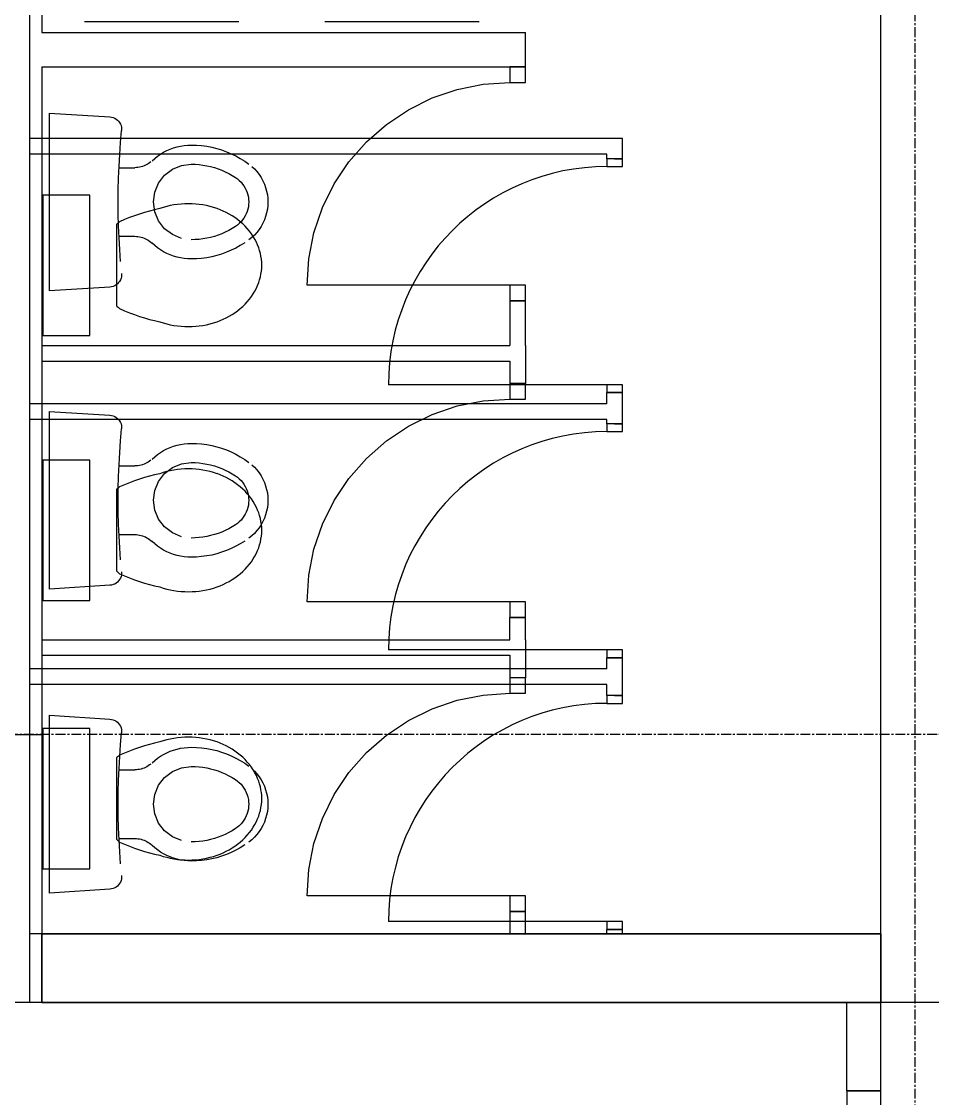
# Model space of a CAD drawing. Header units: millimetres. Extents: x -49883 to 118742, y -18440 to 67826.
# Drawn here: x -11398 to -8478, y -3392 to 61 of the extents above; entities that cross this region are included whole.
import ezdxf

# ---------------------------------------------------------------- set-up
doc = ezdxf.new("R2010")
doc.units = ezdxf.units.MM
doc.linetypes.add('PCENTRE', pattern=[50.8, 31.75, -6.35, 6.35, -6.35])
doc.linetypes.add('PCENTRE2', pattern=[28.575, 19.05, -3.175, 3.175, -3.175])
for name, color, linetype in [('Boundaries_and_building_grids', 140, 'PCENTRE2'), ('Fourth Floor - Doors Windows and Openings', 1, 'Continuous'), ('Fourth Floor - Multi-View Blocks', 7, 'Continuous'), ('Fourth Floor - Structural Members', 5, 'Continuous'), ('Fourth Floor - Walls', 3, 'Continuous'), ('Third Floor - Doors Windows and Openings', 1, 'Continuous'), ('Third Floor - Multi-View Blocks', 7, 'Continuous'), ('Third Floor - Structural Members', 5, 'Continuous'), ('Third Floor - Walls', 3, 'Continuous')]:
    doc.layers.add(name, color=color, linetype=linetype)

# ---------------------------------------------------------------- blocks, each defined once
blk = doc.blocks.new('wc8')
for p, q in [((-185.1, -186.2), (75.4, -186.2)), ((170.2, -272.3), (-279.8, -272.3)), ((-279.8, -272.3), (-279.8, -422.3)), ((170.2, -422.3), (170.2, -272.3)), ((-279.8, -422.3), (170.2, -422.3))]:
    blk.add_line(p, q)
for centre, radius, start, end in [((-54.8, 113.4), 166, 90, 116.3082), ((-54.8, 113.4), 166, 63.6918, 90), ((-38.3, 80), 203.3, 116.3082, 140.0439), ((-71.3, 80), 203.3, 39.9561, 63.6918), ((-12.5, 58.3), 237, 140.0439, 160.8619), ((-97.2, 58.3), 237, 19.1381, 39.9561), ((28.1, 44.2), 279.9, 160.8619, 180), ((-137.7, 44.2), 279.9, 0, 19.1381), ((28.1, 44.2), 279.9, 180, 199.1381), ((-137.7, 44.2), 279.9, 340.8619, 0), ((341.1, 70.8), 589.4, 191.5799, 204.7691), ((-450.7, 70.8), 589.4, 335.2309, 348.4201), ((-38.3, -45.6), 203.3, 219.9561, 223.7742), ((-71.3, -45.6), 203.3, 316.2258, 320.0439)]:
    blk.add_arc(centre, radius, start, end)

msp = doc.modelspace()

# ---------------------------------------------------------------- linework, layer by layer
at = {"layer": 'Boundaries_and_building_grids', "color": 140, "linetype": 'PCENTRE', "lineweight": -3}
for p, q in [((-8532.8, -11774.3), (-8532.8, 60107)), ((25217.2, -2224.3), (-27282.8, -2224.3))]:
    msp.add_line(p, q, dxfattribs=at)
at = {"layer": 'Fourth Floor - Doors Windows and Openings', "color": 1, "linetype": 'Continuous'}
for p, q in [((-9521.8, -1103.7, 13800), (-10221.8, -1103.7, 13800)), ((-9521.8, -1953.7, 13800), (-10221.8, -1953.7, 13800)), ((-9521.7, -2824.9, 13800), (-10221.7, -2824.9, 13800))]:
    msp.add_line(p, q, dxfattribs=at)
at = {"layer": 'Fourth Floor - Doors Windows and Openings', "color": 1, "linetype": 'Continuous', "elevation": 13800}
for points in [[(-9521.8, -378.7), (-9521.8, -403.7), (-9471.8, -403.7), (-9471.8, -378.7), (-9521.8, -378.7)], [(-9521.8, -378.7), (-9521.8, -403.7), (-9471.8, -403.7), (-9471.8, -378.7), (-9521.8, -378.7)], [(-9521.8, -1103.7), (-9521.8, -1128.7), (-9471.8, -1128.7), (-9471.8, -1103.7), (-9521.8, -1103.7)], [(-9521.8, -1228.7), (-9521.8, -1253.7), (-9471.8, -1253.7), (-9471.8, -1228.7), (-9521.8, -1228.7)], [(-9521.8, -1228.7), (-9521.8, -1253.7), (-9471.8, -1253.7), (-9471.8, -1228.7), (-9521.8, -1228.7)], [(-9521.8, -1953.7), (-9521.8, -1978.7), (-9471.8, -1978.7), (-9471.8, -1953.7), (-9521.8, -1953.7)], [(-9521.7, -2099.9), (-9521.7, -2124.9), (-9471.7, -2124.9), (-9471.7, -2099.9), (-9521.7, -2099.9)], [(-9521.7, -2099.9), (-9521.7, -2124.9), (-9471.7, -2124.9), (-9471.7, -2099.9), (-9521.7, -2099.9)], [(-9521.7, -2824.9), (-9521.7, -2849.9), (-9471.7, -2849.9), (-9471.7, -2824.9), (-9521.7, -2824.9)], [(-8642.8, -3416.8), (-8642.8, -3366.8), (-8752.8, -3366.8), (-8752.8, -3416.8), (-8642.8, -3416.8)]]:
    msp.add_lwpolyline(points, dxfattribs=at)
at = {"layer": 'Fourth Floor - Doors Windows and Openings', "color": 1, "linetype": 'Continuous'}
for centre in [(-9521.8, -1103.7, 13800), (-9521.8, -1953.7, 13800), (-9521.7, -2824.9, 13800)]:
    msp.add_arc(centre, 700, 90, 180, dxfattribs=at)
at = {"layer": 'Fourth Floor - Structural Members', "color": 5, "linetype": 'Continuous', "lineweight": -3, "elevation": 13800}
for points in [[(-8422.8, 1475.7), (-8422.8, -3084.3), (-8642.8, -3084.3), (-8642.8, 1475.7)], [(-11372.8, -2224.3), (-11372.8, -3084.3), (-11642.8, -3084.3), (-11642.8, -2224.3)]]:
    msp.add_lwpolyline(points, close=True, dxfattribs=at)
at = {"layer": 'Fourth Floor - Walls', "color": 3, "linetype": 'Continuous'}
for p, q in [((-11373.2, 2275.7, 13800), (-11372.8, -2224.3, 13800)), ((-11642.8, -2224.3, 13800), (-11372.8, -2224.3, 13800)), ((-11372.8, -2864.3, 13800), (-11372.8, -3084.3, 13800)), ((-8642.8, -2864.3, 13800), (-11372.8, -2864.3, 13800)), ((-8642.8, -2864.3, 13800), (-8642.8, -3084.3, 13800)), ((-8642.8, -3084.3, 13800), (-11372.8, -3084.3, 13800)), ((-8642.8, -3084.3, 13800), (-8752.8, -3084.3, 13800))]:
    msp.add_line(p, q, dxfattribs=at)
at = {"layer": 'Fourth Floor - Walls', "color": 2, "linetype": 'Continuous'}
for p, q in [((-9471.8, -314.3, 13800), (-11372.8, -314.3, 13800)), ((-9471.8, -378.7, 13800), (-9471.8, -314.3, 13800)), ((-9521.8, -364.3, 13800), (-11372.8, -364.3, 13800)), ((-9521.8, -378.7, 13800), (-9521.8, -364.3, 13800)), ((-9471.8, -378.7, 13800), (-9521.8, -378.7, 13800)), ((-9496.7, -378.7, 13800), (-9471.8, -378.7, 13800)), ((-9521.7, -1164.3, 13800), (-9521.7, -1128.7, 13800)), ((-9471.7, -1128.7, 13800), (-9521.7, -1128.7, 13800)), ((-9496.6, -1128.7, 13800), (-9471.7, -1128.7, 13800)), ((-9471.7, -1249.9, 13800), (-9471.7, -1128.7, 13800)), ((-9521.7, -1164.3, 13800), (-11372.8, -1164.3, 13800)), ((-9471.8, -1228.7, 13800), (-9471.8, -1156.6, 13800)), ((-9521.8, -1214.3, 13800), (-11372.8, -1214.3, 13800)), ((-9521.8, -1228.7, 13800), (-9521.8, -1214.3, 13800)), ((-9471.8, -1228.7, 13800), (-9521.8, -1228.7, 13800)), ((-9496.7, -1228.7, 13800), (-9471.8, -1228.7, 13800)), ((-9471.7, -1978.7, 13800), (-9521.7, -1978.7, 13800)), ((-9521.7, -2014.3, 13800), (-9521.7, -1978.7, 13800)), ((-9496.6, -1978.7, 13800), (-9471.7, -1978.7, 13800)), ((-9471.7, -2099.9, 13800), (-9471.7, -1978.7, 13800)), ((-9521.7, -2014.3, 13800), (-11372.8, -2014.3, 13800)), ((-9471.7, -2099.9, 13800), (-9471.7, -2028.7, 13800)), ((-9521.7, -2064.3, 13800), (-11372.8, -2064.3, 13800)), ((-9521.7, -2099.9, 13800), (-9521.7, -2064.3, 13800)), ((-9471.7, -2099.9, 13800), (-9521.7, -2099.9, 13800)), ((-9496.6, -2099.9, 13800), (-9471.7, -2099.9, 13800)), ((-9471.7, -2849.9, 13800), (-9521.7, -2849.9, 13800)), ((-9521.7, -2864.3, 13800), (-9521.7, -2849.9, 13800)), ((-9496.6, -2849.9, 13800), (-9471.7, -2849.9, 13800)), ((-9471.7, -2864.3, 13800), (-9471.7, -2849.9, 13800)), ((-8752.8, -3366.8, 13800), (-8752.8, -3084.3, 13800)), ((-8642.8, -3366.8, 13800), (-8642.8, -3084.3, 13800)), ((-8752.8, -3366.8, 13800), (-8642.8, -3366.8, 13800))]:
    msp.add_line(p, q, dxfattribs=at)
at = {"layer": 'Third Floor - Doors Windows and Openings'}
for p, q in [((-9917.6, -139.8, 10350), (-9832.8, -134.3, 10350)), ((-10081.5, -183.8, 10350), (-10001, -156.4, 10350)), ((-10001, -156.4, 10350), (-9917.6, -139.8, 10350)), ((-10157.8, -221.4, 10350), (-10081.5, -183.8, 10350)), ((-10228.5, -268.6, 10350), (-10157.8, -221.4, 10350)), ((-10292.4, -324.7, 10350), (-10228.5, -268.6, 10350)), ((-10348.5, -388.6, 10350), (-10292.4, -324.7, 10350)), ((-10395.7, -459.3, 10350), (-10348.5, -388.6, 10350)), ((-10433.3, -535.5, 10350), (-10395.7, -459.3, 10350)), ((-10460.7, -616, 10350), (-10433.3, -535.5, 10350)), ((-10477.2, -699.4, 10350), (-10460.7, -616, 10350)), ((-10482.8, -784.3, 10350), (-10477.2, -699.4, 10350)), ((-10081.5, -1198.8, 10350), (-10001, -1171.4, 10350)), ((-10001, -1171.4, 10350), (-9917.6, -1154.8, 10350)), ((-9917.6, -1154.8, 10350), (-9832.8, -1149.3, 10350)), ((-10157.8, -1236.4, 10350), (-10081.5, -1198.8, 10350)), ((-10228.5, -1283.6, 10350), (-10157.8, -1236.4, 10350)), ((-10292.4, -1339.7, 10350), (-10228.5, -1283.6, 10350)), ((-10348.5, -1403.6, 10350), (-10292.4, -1339.7, 10350)), ((-10395.7, -1474.3, 10350), (-10348.5, -1403.6, 10350)), ((-10433.3, -1550.5, 10350), (-10395.7, -1474.3, 10350)), ((-10460.7, -1631, 10350), (-10433.3, -1550.5, 10350)), ((-10477.2, -1714.4, 10350), (-10460.7, -1631, 10350)), ((-10482.8, -1799.3, 10350), (-10477.2, -1714.4, 10350)), ((-10001, -2114.8, 10350), (-9917.6, -2098.2, 10350)), ((-9917.6, -2098.2, 10350), (-9832.8, -2092.6, 10350)), ((-10081.5, -2142.1, 10350), (-10001, -2114.8, 10350)), ((-10157.8, -2179.7, 10350), (-10081.5, -2142.1, 10350)), ((-10228.5, -2226.9, 10350), (-10157.8, -2179.7, 10350)), ((-10292.4, -2283, 10350), (-10228.5, -2226.9, 10350)), ((-10348.5, -2346.9, 10350), (-10292.4, -2283, 10350)), ((-10395.7, -2417.6, 10350), (-10348.5, -2346.9, 10350)), ((-10433.3, -2493.9, 10350), (-10395.7, -2417.6, 10350)), ((-10460.7, -2574.4, 10350), (-10433.3, -2493.9, 10350)), ((-10477.2, -2657.8, 10350), (-10460.7, -2574.4, 10350)), ((-10482.8, -2742.6, 10350), (-10477.2, -2657.8, 10350))]:
    msp.add_line(p, q, dxfattribs=at)
at = {"layer": 'Third Floor - Doors Windows and Openings', "linetype": 'Continuous'}
for p, q in [((-9832.8, -784.3, 10350), (-10482.8, -784.3, 10350)), ((-9832.8, -1799.3, 10350), (-10482.8, -1799.3, 10350)), ((-9832.8, -2742.6, 10350), (-10482.8, -2742.6, 10350))]:
    msp.add_line(p, q, dxfattribs=at)
at = {"layer": 'Third Floor - Doors Windows and Openings', "linetype": 'Continuous', "elevation": 10350}
for points in [[(-9782.8, -134.3), (-9782.8, -84.3), (-9832.8, -84.3), (-9832.8, -134.3), (-9782.8, -134.3)], [(-9782.8, -834.3), (-9782.8, -784.3), (-9832.8, -784.3), (-9832.8, -834.3), (-9782.8, -834.3)], [(-9782.8, -1149.3), (-9782.8, -1099.3), (-9832.8, -1099.3), (-9832.8, -1149.3), (-9782.8, -1149.3)], [(-9782.8, -1849.3), (-9782.8, -1799.3), (-9832.8, -1799.3), (-9832.8, -1849.3), (-9782.8, -1849.3)], [(-9782.8, -2092.6), (-9782.8, -2042.6), (-9832.8, -2042.6), (-9832.8, -2092.6), (-9782.8, -2092.6)], [(-9782.8, -2792.6), (-9782.8, -2742.6), (-9832.8, -2742.6), (-9832.8, -2792.6), (-9782.8, -2792.6)]]:
    msp.add_lwpolyline(points, dxfattribs=at)
at = {"layer": 'Third Floor - Multi-View Blocks', "linetype": 'Continuous'}
for p, q in [((-11195.9, 61.2, 10350), (-10701.8, 61.2, 10350)), ((-10425.5, 61.2, 10350), (-9931.4, 61.2, 10350)), ((-11308.2, -232.3, 10350), (-11114.7, -244.7, 10350)), ((-11085.7, -407.3, 10350), (-11034.8, -407.3, 10350)), ((-11085.7, -627.3, 10350), (-11034.8, -627.3, 10350)), ((-11308.2, -1188.8, 10350), (-11114.7, -1201.1, 10350)), ((-11085.7, -1363.8, 10350), (-11034.8, -1363.8, 10350)), ((-11085.7, -1583.8, 10350), (-11034.8, -1583.8, 10350)), ((-11308.2, -2163.1, 10350), (-11114.7, -2175.5, 10350)), ((-11085.7, -2338.1, 10350), (-11034.8, -2338.1, 10350)), ((-11085.7, -2558.1, 10350), (-11034.8, -2558.1, 10350))]:
    msp.add_line(p, q, dxfattribs=at)
at = {"layer": 'Third Floor - Multi-View Blocks'}
for p, q in [((-11114.7, -244.7, 10350), (-11109.4, -245.4, 10350)), ((-11109.4, -245.4, 10350), (-11104.2, -246.8, 10350)), ((-11104.2, -246.8, 10350), (-11099.3, -248.8, 10350)), ((-11099.3, -248.8, 10350), (-11094.7, -251.5, 10350)), ((-11094.7, -251.5, 10350), (-11090.5, -254.8, 10350)), ((-11090.5, -254.8, 10350), (-11086.8, -258.6, 10350)), ((-11086.8, -258.6, 10350), (-11083.6, -262.9, 10350)), ((-11083.6, -262.9, 10350), (-11081, -267.6, 10350)), ((-11081, -267.6, 10350), (-11079.1, -272.6, 10350)), ((-11079.1, -272.6, 10350), (-11077.8, -277.7, 10350)), ((-11080.7, -326.4, 10350), (-11077.4, -288.4, 10350)), ((-11077.8, -277.7, 10350), (-11077.2, -283, 10350)), ((-11077.2, -283, 10350), (-11077.4, -288.4, 10350)), ((-11083.4, -364.6, 10350), (-11080.7, -326.4, 10350)), ((-10921.5, -347.9, 10350), (-10910.6, -343.9, 10350)), ((-10910.6, -343.9, 10350), (-10899.5, -340.7, 10350)), ((-10899.5, -340.7, 10350), (-10888.2, -338.1, 10350)), ((-10888.2, -338.1, 10350), (-10876.8, -336.3, 10350)), ((-10876.8, -336.3, 10350), (-10865.2, -335.2, 10350)), ((-10865.2, -335.2, 10350), (-10853.7, -334.8, 10350)), ((-10853.7, -334.8, 10350), (-10837.2, -335.3, 10350)), ((-10837.2, -335.3, 10350), (-10820.8, -336.6, 10350)), ((-10820.8, -336.6, 10350), (-10804.5, -338.8, 10350)), ((-10804.5, -338.8, 10350), (-10788.3, -341.8, 10350)), ((-10788.3, -341.8, 10350), (-10772.3, -345.7, 10350)), ((-11085.5, -402.7, 10350), (-11083.4, -364.6, 10350)), ((-10979.6, -385.2, 10350), (-10971, -377.5, 10350)), ((-10971, -377.5, 10350), (-10961.9, -370.4, 10350)), ((-10961.9, -370.4, 10350), (-10952.3, -363.8, 10350)), ((-10952.3, -363.8, 10350), (-10942.4, -357.9, 10350)), ((-10942.4, -357.9, 10350), (-10932.1, -352.5, 10350)), ((-10932.1, -352.5, 10350), (-10921.5, -347.9, 10350)), ((-10772.3, -345.7, 10350), (-10756.5, -350.5, 10350)), ((-10756.5, -350.5, 10350), (-10741, -356.1, 10350)), ((-10741, -356.1, 10350), (-10725.9, -362.5, 10350)), ((-10725.9, -362.5, 10350), (-10711.1, -369.7, 10350)), ((-10711.1, -369.7, 10350), (-10696.7, -377.7, 10350)), ((-10696.7, -377.7, 10350), (-10682.7, -386.4, 10350)), ((-11087, -440.9, 10350), (-11085.5, -402.7, 10350)), ((-11029.7, -407.2, 10350), (-11034.8, -407.3, 10350)), ((-11024.7, -406.7, 10350), (-11029.7, -407.2, 10350)), ((-11019.7, -405.9, 10350), (-11024.7, -406.7, 10350)), ((-11014.7, -404.8, 10350), (-11019.7, -405.9, 10350)), ((-11009.8, -403.3, 10350), (-11014.7, -404.8, 10350)), ((-11005.1, -401.6, 10350), (-11009.8, -403.3, 10350)), ((-11000.4, -399.6, 10350), (-11005.1, -401.6, 10350)), ((-10995.9, -397.2, 10350), (-11000.4, -399.6, 10350)), ((-10991.6, -394.6, 10350), (-10995.9, -397.2, 10350)), ((-10987.4, -391.8, 10350), (-10991.6, -394.6, 10350)), ((-10983.4, -388.6, 10350), (-10987.4, -391.8, 10350)), ((-10939.2, -431.8, 10350), (-10914.2, -412.5, 10350)), ((-10914.2, -412.5, 10350), (-10885, -400.5, 10350)), ((-10885, -400.5, 10350), (-10853.7, -396.3, 10350)), ((-10853.7, -396.3, 10350), (-10841.2, -396.6, 10350)), ((-10841.2, -396.6, 10350), (-10828.7, -397.5, 10350)), ((-10828.7, -397.5, 10350), (-10816.3, -399.1, 10350)), ((-10816.3, -399.1, 10350), (-10804, -401.2, 10350)), ((-10804, -401.2, 10350), (-10791.8, -403.9, 10350)), ((-10791.8, -403.9, 10350), (-10779.8, -407.2, 10350)), ((-10779.8, -407.2, 10350), (-10767.9, -411, 10350)), ((-10767.9, -411, 10350), (-10756.2, -415.5, 10350)), ((-10682.7, -386.4, 10350), (-10669.2, -395.9, 10350)), ((-10660.1, -403.3, 10350), (-10651.5, -411.3, 10350)), ((-10651.5, -411.3, 10350), (-10643.6, -420, 10350)), ((-11087.9, -479.1, 10350), (-11087, -440.9, 10350)), ((-10958.5, -456.8, 10350), (-10939.2, -431.8, 10350)), ((-10756.2, -415.5, 10350), (-10744.8, -420.5, 10350)), ((-10744.8, -420.5, 10350), (-10733.6, -426, 10350)), ((-10733.6, -426, 10350), (-10722.7, -432.1, 10350)), ((-10722.7, -432.1, 10350), (-10712.1, -438.7, 10350)), ((-10712.1, -438.7, 10350), (-10705.8, -443.3, 10350)), ((-10705.8, -443.3, 10350), (-10699.9, -448.3, 10350)), ((-10699.9, -448.3, 10350), (-10694.4, -453.8, 10350)), ((-10643.6, -420, 10350), (-10636.4, -429.3, 10350)), ((-10636.4, -429.3, 10350), (-10630, -439.1, 10350)), ((-10630, -439.1, 10350), (-10624.3, -449.4, 10350)), ((-11088.2, -517.3, 10350), (-11087.9, -479.1, 10350)), ((-10970.6, -486, 10350), (-10958.5, -456.8, 10350)), ((-10694.4, -453.8, 10350), (-10689.4, -459.7, 10350)), ((-10689.4, -459.7, 10350), (-10684.9, -466, 10350)), ((-10684.9, -466, 10350), (-10680.9, -472.7, 10350)), ((-10680.9, -472.7, 10350), (-10677.5, -479.7, 10350)), ((-10677.5, -479.7, 10350), (-10674.7, -486.9, 10350)), ((-10624.3, -449.4, 10350), (-10619.4, -460.1, 10350)), ((-10619.4, -460.1, 10350), (-10615.4, -471.1, 10350)), ((-10615.4, -471.1, 10350), (-10612.3, -482.4, 10350)), ((-10612.3, -482.4, 10350), (-10610, -493.9, 10350)), ((-11087.9, -555.6, 10350), (-11088.2, -517.3, 10350)), ((-10974.7, -517.3, 10350), (-10970.6, -486, 10350)), ((-10970.6, -548.7, 10350), (-10974.7, -517.3, 10350)), ((-10674.7, -486.9, 10350), (-10672.5, -494.3, 10350)), ((-10672.5, -494.3, 10350), (-10670.9, -501.9, 10350)), ((-10670.9, -501.9, 10350), (-10670, -509.6, 10350)), ((-10670, -509.6, 10350), (-10669.7, -517.3, 10350)), ((-10669.7, -517.3, 10350), (-10670, -525.1, 10350)), ((-10610, -493.9, 10350), (-10608.6, -505.6, 10350)), ((-10608.6, -505.6, 10350), (-10608.2, -517.3, 10350)), ((-10608.2, -517.3, 10350), (-10608.6, -529.1, 10350)), ((-10958.5, -577.8, 10350), (-10970.6, -548.7, 10350)), ((-10674.7, -547.8, 10350), (-10677.5, -555, 10350)), ((-10672.5, -540.4, 10350), (-10674.7, -547.8, 10350)), ((-10670.9, -532.8, 10350), (-10672.5, -540.4, 10350)), ((-10670, -525.1, 10350), (-10670.9, -532.8, 10350)), ((-10612.3, -552.3, 10350), (-10615.4, -563.6, 10350)), ((-10610, -540.7, 10350), (-10612.3, -552.3, 10350)), ((-10608.6, -529.1, 10350), (-10610, -540.7, 10350)), ((-11087, -593.8, 10350), (-11087.9, -555.6, 10350)), ((-10939.2, -602.9, 10350), (-10958.5, -577.8, 10350)), ((-10699.9, -586.4, 10350), (-10705.8, -591.4, 10350)), ((-10694.4, -580.9, 10350), (-10699.9, -586.4, 10350)), ((-10689.4, -575, 10350), (-10694.4, -580.9, 10350)), ((-10684.9, -568.7, 10350), (-10689.4, -575, 10350)), ((-10680.9, -562, 10350), (-10684.9, -568.7, 10350)), ((-10677.5, -555, 10350), (-10680.9, -562, 10350)), ((-10624.3, -585.3, 10350), (-10630, -595.6, 10350)), ((-10619.4, -574.6, 10350), (-10624.3, -585.3, 10350)), ((-10615.4, -563.6, 10350), (-10619.4, -574.6, 10350)), ((-11085.5, -632, 10350), (-11087, -593.8, 10350)), ((-10914.2, -622.1, 10350), (-10939.2, -602.9, 10350)), ((-10756.2, -619.2, 10350), (-10767.9, -623.6, 10350)), ((-10744.8, -614.2, 10350), (-10756.2, -619.2, 10350)), ((-10733.6, -608.6, 10350), (-10744.8, -614.2, 10350)), ((-10722.7, -602.6, 10350), (-10733.6, -608.6, 10350)), ((-10712.1, -595.9, 10350), (-10722.7, -602.6, 10350)), ((-10705.8, -591.4, 10350), (-10712.1, -595.9, 10350)), ((-10643.6, -614.7, 10350), (-10651.5, -623.4, 10350)), ((-10636.4, -605.4, 10350), (-10643.6, -614.7, 10350)), ((-10630, -595.6, 10350), (-10636.4, -605.4, 10350)), ((-11083.4, -670.1, 10350), (-11085.5, -632, 10350)), ((-11034.8, -627.3, 10350), (-11029.7, -627.5, 10350)), ((-11029.7, -627.5, 10350), (-11024.7, -628, 10350)), ((-11024.7, -628, 10350), (-11019.7, -628.8, 10350)), ((-11019.7, -628.8, 10350), (-11014.7, -629.9, 10350)), ((-11014.7, -629.9, 10350), (-11009.8, -631.3, 10350)), ((-11009.8, -631.3, 10350), (-11005.1, -633.1, 10350)), ((-11005.1, -633.1, 10350), (-11000.4, -635.1, 10350)), ((-11000.4, -635.1, 10350), (-10995.9, -637.4, 10350)), ((-10995.9, -637.4, 10350), (-10991.6, -640, 10350)), ((-10991.6, -640, 10350), (-10987.4, -642.9, 10350)), ((-10987.4, -642.9, 10350), (-10983.4, -646, 10350)), ((-10983.4, -646, 10350), (-10979.6, -649.4, 10350)), ((-10971, -657.2, 10350), (-10979.6, -649.4, 10350)), ((-10885, -634.2, 10350), (-10914.2, -622.1, 10350)), ((-10841.2, -638, 10350), (-10853.7, -638.3, 10350)), ((-10828.7, -637.1, 10350), (-10841.2, -638, 10350)), ((-10816.3, -635.6, 10350), (-10828.7, -637.1, 10350)), ((-10804, -633.5, 10350), (-10816.3, -635.6, 10350)), ((-10791.8, -630.8, 10350), (-10804, -633.5, 10350)), ((-10779.8, -627.5, 10350), (-10791.8, -630.8, 10350)), ((-10767.9, -623.6, 10350), (-10779.8, -627.5, 10350)), ((-10682.7, -648.3, 10350), (-10696.7, -657, 10350)), ((-10660.1, -631.4, 10350), (-10669.2, -638.8, 10350)), ((-10651.5, -623.4, 10350), (-10660.1, -631.4, 10350)), ((-11080.7, -708.2, 10350), (-11083.4, -670.1, 10350)), ((-10961.9, -664.3, 10350), (-10971, -657.2, 10350)), ((-10952.3, -670.9, 10350), (-10961.9, -664.3, 10350)), ((-10942.4, -676.8, 10350), (-10952.3, -670.9, 10350)), ((-10932.1, -682.1, 10350), (-10942.4, -676.8, 10350)), ((-10921.5, -686.8, 10350), (-10932.1, -682.1, 10350)), ((-10910.6, -690.7, 10350), (-10921.5, -686.8, 10350)), ((-10772.3, -688.9, 10350), (-10788.3, -692.8, 10350)), ((-10756.5, -684.2, 10350), (-10772.3, -688.9, 10350)), ((-10741, -678.6, 10350), (-10756.5, -684.2, 10350)), ((-10725.9, -672.2, 10350), (-10741, -678.6, 10350)), ((-10711.1, -665, 10350), (-10725.9, -672.2, 10350)), ((-10696.7, -657, 10350), (-10711.1, -665, 10350)), ((-10899.5, -694, 10350), (-10910.6, -690.7, 10350)), ((-10888.2, -696.5, 10350), (-10899.5, -694, 10350)), ((-10876.8, -698.4, 10350), (-10888.2, -696.5, 10350)), ((-10865.2, -699.5, 10350), (-10876.8, -698.4, 10350)), ((-10853.7, -699.8, 10350), (-10865.2, -699.5, 10350)), ((-10837.2, -699.4, 10350), (-10853.7, -699.8, 10350)), ((-10820.8, -698.1, 10350), (-10837.2, -699.4, 10350)), ((-10804.5, -695.9, 10350), (-10820.8, -698.1, 10350)), ((-10788.3, -692.8, 10350), (-10804.5, -695.9, 10350)), ((-11077.8, -756.9, 10350), (-11079.1, -762.1, 10350)), ((-11077.2, -751.6, 10350), (-11077.8, -756.9, 10350)), ((-11077.4, -746.3, 10350), (-11077.2, -751.6, 10350)), ((-11109.4, -789.3, 10350), (-11114.7, -790, 10350)), ((-11104.2, -787.9, 10350), (-11109.4, -789.3, 10350)), ((-11099.3, -785.8, 10350), (-11104.2, -787.9, 10350)), ((-11094.7, -783.1, 10350), (-11099.3, -785.8, 10350)), ((-11090.5, -779.9, 10350), (-11094.7, -783.1, 10350)), ((-11086.8, -776, 10350), (-11090.5, -779.9, 10350)), ((-11083.6, -771.8, 10350), (-11086.8, -776, 10350)), ((-11081, -767.1, 10350), (-11083.6, -771.8, 10350)), ((-11079.1, -762.1, 10350), (-11081, -767.1, 10350)), ((-11114.7, -1201.1, 10350), (-11109.4, -1201.8, 10350)), ((-11109.4, -1201.8, 10350), (-11104.2, -1203.2, 10350)), ((-11104.2, -1203.2, 10350), (-11099.3, -1205.3, 10350)), ((-11099.3, -1205.3, 10350), (-11094.7, -1208, 10350)), ((-11094.7, -1208, 10350), (-11090.5, -1211.3, 10350)), ((-11090.5, -1211.3, 10350), (-11086.8, -1215.1, 10350)), ((-11086.8, -1215.1, 10350), (-11083.6, -1219.4, 10350)), ((-11083.6, -1219.4, 10350), (-11081, -1224, 10350)), ((-11081, -1224, 10350), (-11079.1, -1229, 10350)), ((-11079.1, -1229, 10350), (-11077.8, -1234.2, 10350)), ((-11077.8, -1234.2, 10350), (-11077.2, -1239.5, 10350)), ((-11077.2, -1239.5, 10350), (-11077.4, -1244.8, 10350)), ((-11080.7, -1282.9, 10350), (-11077.4, -1244.8, 10350)), ((-11083.4, -1321, 10350), (-11080.7, -1282.9, 10350)), ((-10942.4, -1314.3, 10350), (-10932.1, -1309, 10350)), ((-10932.1, -1309, 10350), (-10921.5, -1304.3, 10350)), ((-10921.5, -1304.3, 10350), (-10910.6, -1300.4, 10350)), ((-10910.6, -1300.4, 10350), (-10899.5, -1297.1, 10350)), ((-10899.5, -1297.1, 10350), (-10888.2, -1294.6, 10350)), ((-10888.2, -1294.6, 10350), (-10876.8, -1292.7, 10350)), ((-10876.8, -1292.7, 10350), (-10865.2, -1291.6, 10350)), ((-10865.2, -1291.6, 10350), (-10853.7, -1291.3, 10350)), ((-10853.7, -1291.3, 10350), (-10837.2, -1291.7, 10350)), ((-10837.2, -1291.7, 10350), (-10820.8, -1293, 10350)), ((-10820.8, -1293, 10350), (-10804.5, -1295.2, 10350)), ((-10804.5, -1295.2, 10350), (-10788.3, -1298.3, 10350)), ((-10788.3, -1298.3, 10350), (-10772.3, -1302.2, 10350)), ((-10772.3, -1302.2, 10350), (-10756.5, -1306.9, 10350)), ((-10756.5, -1306.9, 10350), (-10741, -1312.5, 10350)), ((-11085.5, -1359.2, 10350), (-11083.4, -1321, 10350)), ((-10983.4, -1345.1, 10350), (-10987.4, -1348.2, 10350)), ((-10979.6, -1341.7, 10350), (-10971, -1334, 10350)), ((-10971, -1334, 10350), (-10961.9, -1326.8, 10350)), ((-10961.9, -1326.8, 10350), (-10952.3, -1320.2, 10350)), ((-10952.3, -1320.2, 10350), (-10942.4, -1314.3, 10350)), ((-10741, -1312.5, 10350), (-10725.9, -1318.9, 10350)), ((-10725.9, -1318.9, 10350), (-10711.1, -1326.1, 10350)), ((-10711.1, -1326.1, 10350), (-10696.7, -1334.1, 10350)), ((-10696.7, -1334.1, 10350), (-10682.7, -1342.9, 10350)), ((-10682.7, -1342.9, 10350), (-10669.2, -1352.3, 10350)), ((-11087, -1397.3, 10350), (-11085.5, -1359.2, 10350)), ((-11029.7, -1363.6, 10350), (-11034.8, -1363.8, 10350)), ((-11024.7, -1363.1, 10350), (-11029.7, -1363.6, 10350)), ((-11019.7, -1362.3, 10350), (-11024.7, -1363.1, 10350)), ((-11014.7, -1361.2, 10350), (-11019.7, -1362.3, 10350)), ((-11009.8, -1359.8, 10350), (-11014.7, -1361.2, 10350)), ((-11005.1, -1358, 10350), (-11009.8, -1359.8, 10350)), ((-11000.4, -1356, 10350), (-11005.1, -1358, 10350)), ((-10995.9, -1353.7, 10350), (-11000.4, -1356, 10350)), ((-10991.6, -1351.1, 10350), (-10995.9, -1353.7, 10350)), ((-10987.4, -1348.2, 10350), (-10991.6, -1351.1, 10350)), ((-10939.2, -1388.2, 10350), (-10914.2, -1369, 10350)), ((-10914.2, -1369, 10350), (-10885, -1356.9, 10350)), ((-10885, -1356.9, 10350), (-10853.7, -1352.8, 10350)), ((-10853.7, -1352.8, 10350), (-10841.2, -1353.1, 10350)), ((-10841.2, -1353.1, 10350), (-10828.7, -1354, 10350)), ((-10828.7, -1354, 10350), (-10816.3, -1355.5, 10350)), ((-10816.3, -1355.5, 10350), (-10804, -1357.6, 10350)), ((-10804, -1357.6, 10350), (-10791.8, -1360.3, 10350)), ((-10791.8, -1360.3, 10350), (-10779.8, -1363.6, 10350)), ((-10779.8, -1363.6, 10350), (-10767.9, -1367.5, 10350)), ((-10767.9, -1367.5, 10350), (-10756.2, -1371.9, 10350)), ((-10756.2, -1371.9, 10350), (-10744.8, -1376.9, 10350)), ((-10744.8, -1376.9, 10350), (-10733.6, -1382.5, 10350)), ((-10660.1, -1359.7, 10350), (-10651.5, -1367.7, 10350)), ((-10651.5, -1367.7, 10350), (-10643.6, -1376.4, 10350)), ((-10643.6, -1376.4, 10350), (-10636.4, -1385.7, 10350)), ((-11087.9, -1435.6, 10350), (-11087, -1397.3, 10350)), ((-10970.6, -1442.5, 10350), (-10958.5, -1413.3, 10350)), ((-10958.5, -1413.3, 10350), (-10939.2, -1388.2, 10350)), ((-10733.6, -1382.5, 10350), (-10722.7, -1388.6, 10350)), ((-10722.7, -1388.6, 10350), (-10712.1, -1395.2, 10350)), ((-10712.1, -1395.2, 10350), (-10705.8, -1399.7, 10350)), ((-10705.8, -1399.7, 10350), (-10699.9, -1404.7, 10350)), ((-10699.9, -1404.7, 10350), (-10694.4, -1410.2, 10350)), ((-10694.4, -1410.2, 10350), (-10689.4, -1416.1, 10350)), ((-10636.4, -1385.7, 10350), (-10630, -1395.5, 10350)), ((-10630, -1395.5, 10350), (-10624.3, -1405.8, 10350)), ((-10624.3, -1405.8, 10350), (-10619.4, -1416.5, 10350)), ((-11088.2, -1473.8, 10350), (-11087.9, -1435.6, 10350)), ((-10974.7, -1473.8, 10350), (-10970.6, -1442.5, 10350)), ((-10689.4, -1416.1, 10350), (-10684.9, -1422.5, 10350)), ((-10684.9, -1422.5, 10350), (-10680.9, -1429.1, 10350)), ((-10680.9, -1429.1, 10350), (-10677.5, -1436.1, 10350)), ((-10677.5, -1436.1, 10350), (-10674.7, -1443.3, 10350)), ((-10674.7, -1443.3, 10350), (-10672.5, -1450.7, 10350)), ((-10619.4, -1416.5, 10350), (-10615.4, -1427.5, 10350)), ((-10615.4, -1427.5, 10350), (-10612.3, -1438.8, 10350)), ((-10612.3, -1438.8, 10350), (-10610, -1450.4, 10350)), ((-11087.9, -1512, 10350), (-11088.2, -1473.8, 10350)), ((-10970.6, -1505.1, 10350), (-10974.7, -1473.8, 10350)), ((-10672.5, -1450.7, 10350), (-10670.9, -1458.3, 10350)), ((-10670.9, -1458.3, 10350), (-10670, -1466, 10350)), ((-10670, -1481.5, 10350), (-10670.9, -1489.2, 10350)), ((-10670, -1466, 10350), (-10669.7, -1473.8, 10350)), ((-10669.7, -1473.8, 10350), (-10670, -1481.5, 10350)), ((-10610, -1450.4, 10350), (-10608.6, -1462, 10350)), ((-10608.6, -1462, 10350), (-10608.2, -1473.8, 10350)), ((-10608.2, -1473.8, 10350), (-10608.6, -1485.5, 10350)), ((-11087, -1550.2, 10350), (-11087.9, -1512, 10350)), ((-10958.5, -1534.3, 10350), (-10970.6, -1505.1, 10350)), ((-10680.9, -1518.4, 10350), (-10684.9, -1525.1, 10350)), ((-10677.5, -1511.5, 10350), (-10680.9, -1518.4, 10350)), ((-10674.7, -1504.2, 10350), (-10677.5, -1511.5, 10350)), ((-10672.5, -1496.8, 10350), (-10674.7, -1504.2, 10350)), ((-10670.9, -1489.2, 10350), (-10672.5, -1496.8, 10350)), ((-10612.3, -1508.7, 10350), (-10615.4, -1520, 10350)), ((-10610, -1497.2, 10350), (-10612.3, -1508.7, 10350)), ((-10608.6, -1485.5, 10350), (-10610, -1497.2, 10350)), ((-11085.5, -1588.4, 10350), (-11087, -1550.2, 10350)), ((-10939.2, -1559.3, 10350), (-10958.5, -1534.3, 10350)), ((-10712.1, -1552.4, 10350), (-10722.7, -1559, 10350)), ((-10705.8, -1547.9, 10350), (-10712.1, -1552.4, 10350)), ((-10699.9, -1542.8, 10350), (-10705.8, -1547.9, 10350)), ((-10694.4, -1537.3, 10350), (-10699.9, -1542.8, 10350)), ((-10689.4, -1531.4, 10350), (-10694.4, -1537.3, 10350)), ((-10684.9, -1525.1, 10350), (-10689.4, -1531.4, 10350)), ((-10630, -1552, 10350), (-10636.4, -1561.8, 10350)), ((-10624.3, -1541.7, 10350), (-10630, -1552, 10350)), ((-10619.4, -1531, 10350), (-10624.3, -1541.7, 10350)), ((-10615.4, -1520, 10350), (-10619.4, -1531, 10350)), ((-11083.4, -1626.5, 10350), (-11085.5, -1588.4, 10350)), ((-11034.8, -1583.8, 10350), (-11029.7, -1583.9, 10350)), ((-11029.7, -1583.9, 10350), (-11024.7, -1584.4, 10350)), ((-11024.7, -1584.4, 10350), (-11019.7, -1585.2, 10350)), ((-11019.7, -1585.2, 10350), (-11014.7, -1586.3, 10350)), ((-11014.7, -1586.3, 10350), (-11009.8, -1587.8, 10350)), ((-11009.8, -1587.8, 10350), (-11005.1, -1589.5, 10350)), ((-10914.2, -1578.6, 10350), (-10939.2, -1559.3, 10350)), ((-10885, -1590.7, 10350), (-10914.2, -1578.6, 10350)), ((-10791.8, -1587.2, 10350), (-10804, -1589.9, 10350)), ((-10779.8, -1583.9, 10350), (-10791.8, -1587.2, 10350)), ((-10767.9, -1580.1, 10350), (-10779.8, -1583.9, 10350)), ((-10756.2, -1575.6, 10350), (-10767.9, -1580.1, 10350)), ((-10744.8, -1570.6, 10350), (-10756.2, -1575.6, 10350)), ((-10733.6, -1565.1, 10350), (-10744.8, -1570.6, 10350)), ((-10722.7, -1559, 10350), (-10733.6, -1565.1, 10350)), ((-10660.1, -1587.9, 10350), (-10669.2, -1595.2, 10350)), ((-10651.5, -1579.8, 10350), (-10660.1, -1587.9, 10350)), ((-10643.6, -1571.1, 10350), (-10651.5, -1579.8, 10350)), ((-10636.4, -1561.8, 10350), (-10643.6, -1571.1, 10350)), ((-11005.1, -1589.5, 10350), (-11000.4, -1591.5, 10350)), ((-11000.4, -1591.5, 10350), (-10995.9, -1593.9, 10350)), ((-10995.9, -1593.9, 10350), (-10991.6, -1596.5, 10350)), ((-10991.6, -1596.5, 10350), (-10987.4, -1599.3, 10350)), ((-10987.4, -1599.3, 10350), (-10983.4, -1602.5, 10350)), ((-10983.4, -1602.5, 10350), (-10979.6, -1605.9, 10350)), ((-10971, -1613.6, 10350), (-10979.6, -1605.9, 10350)), ((-10961.9, -1620.7, 10350), (-10971, -1613.6, 10350)), ((-10952.3, -1627.3, 10350), (-10961.9, -1620.7, 10350)), ((-10841.2, -1594.5, 10350), (-10853.7, -1594.8, 10350)), ((-10828.7, -1593.6, 10350), (-10841.2, -1594.5, 10350)), ((-10816.3, -1592.1, 10350), (-10828.7, -1593.6, 10350)), ((-10804, -1589.9, 10350), (-10816.3, -1592.1, 10350)), ((-10711.1, -1621.4, 10350), (-10725.9, -1628.6, 10350)), ((-10696.7, -1613.4, 10350), (-10711.1, -1621.4, 10350)), ((-10682.7, -1604.7, 10350), (-10696.7, -1613.4, 10350)), ((-11080.7, -1664.7, 10350), (-11083.4, -1626.5, 10350)), ((-10942.4, -1633.3, 10350), (-10952.3, -1627.3, 10350)), ((-10932.1, -1638.6, 10350), (-10942.4, -1633.3, 10350)), ((-10921.5, -1643.2, 10350), (-10932.1, -1638.6, 10350)), ((-10910.6, -1647.2, 10350), (-10921.5, -1643.2, 10350)), ((-10899.5, -1650.4, 10350), (-10910.6, -1647.2, 10350)), ((-10888.2, -1653, 10350), (-10899.5, -1650.4, 10350)), ((-10876.8, -1654.8, 10350), (-10888.2, -1653, 10350)), ((-10865.2, -1655.9, 10350), (-10876.8, -1654.8, 10350)), ((-10853.7, -1656.3, 10350), (-10865.2, -1655.9, 10350)), ((-10837.2, -1655.8, 10350), (-10853.7, -1656.3, 10350)), ((-10820.8, -1654.5, 10350), (-10837.2, -1655.8, 10350)), ((-10804.5, -1652.3, 10350), (-10820.8, -1654.5, 10350)), ((-10788.3, -1649.3, 10350), (-10804.5, -1652.3, 10350)), ((-10772.3, -1645.4, 10350), (-10788.3, -1649.3, 10350)), ((-10756.5, -1640.6, 10350), (-10772.3, -1645.4, 10350)), ((-10741, -1635, 10350), (-10756.5, -1640.6, 10350)), ((-10725.9, -1628.6, 10350), (-10741, -1635, 10350)), ((-11081, -1723.5, 10350), (-11083.6, -1728.2, 10350)), ((-11079.1, -1718.6, 10350), (-11081, -1723.5, 10350)), ((-11077.8, -1713.4, 10350), (-11079.1, -1718.6, 10350)), ((-11077.2, -1708.1, 10350), (-11077.8, -1713.4, 10350)), ((-11077.4, -1702.7, 10350), (-11077.2, -1708.1, 10350)), ((-11109.4, -1745.7, 10350), (-11114.7, -1746.4, 10350)), ((-11104.2, -1744.3, 10350), (-11109.4, -1745.7, 10350)), ((-11099.3, -1742.3, 10350), (-11104.2, -1744.3, 10350)), ((-11094.7, -1739.6, 10350), (-11099.3, -1742.3, 10350)), ((-11090.5, -1736.3, 10350), (-11094.7, -1739.6, 10350)), ((-11086.8, -1732.5, 10350), (-11090.5, -1736.3, 10350)), ((-11083.6, -1728.2, 10350), (-11086.8, -1732.5, 10350)), ((-11114.7, -2175.5, 10350), (-11109.4, -2176.2, 10350)), ((-11109.4, -2176.2, 10350), (-11104.2, -2177.5, 10350)), ((-11104.2, -2177.5, 10350), (-11099.3, -2179.6, 10350)), ((-11099.3, -2179.6, 10350), (-11094.7, -2182.3, 10350)), ((-11094.7, -2182.3, 10350), (-11090.5, -2185.6, 10350)), ((-11090.5, -2185.6, 10350), (-11086.8, -2189.4, 10350)), ((-11086.8, -2189.4, 10350), (-11083.6, -2193.7, 10350)), ((-11083.6, -2193.7, 10350), (-11081, -2198.4, 10350)), ((-11081, -2198.4, 10350), (-11079.1, -2203.3, 10350)), ((-11079.1, -2203.3, 10350), (-11077.8, -2208.5, 10350)), ((-11077.8, -2208.5, 10350), (-11077.2, -2213.8, 10350)), ((-11080.7, -2257.2, 10350), (-11077.4, -2219.1, 10350)), ((-11077.2, -2213.8, 10350), (-11077.4, -2219.1, 10350)), ((-11083.4, -2295.3, 10350), (-11080.7, -2257.2, 10350)), ((-10932.1, -2283.3, 10350), (-10921.5, -2278.7, 10350)), ((-10921.5, -2278.7, 10350), (-10910.6, -2274.7, 10350)), ((-10910.6, -2274.7, 10350), (-10899.5, -2271.5, 10350)), ((-10899.5, -2271.5, 10350), (-10888.2, -2268.9, 10350)), ((-10888.2, -2268.9, 10350), (-10876.8, -2267.1, 10350)), ((-10876.8, -2267.1, 10350), (-10865.2, -2266, 10350)), ((-10865.2, -2266, 10350), (-10853.7, -2265.6, 10350)), ((-10853.7, -2265.6, 10350), (-10837.2, -2266.1, 10350)), ((-10837.2, -2266.1, 10350), (-10820.8, -2267.4, 10350)), ((-10820.8, -2267.4, 10350), (-10804.5, -2269.6, 10350)), ((-10804.5, -2269.6, 10350), (-10788.3, -2272.6, 10350)), ((-10788.3, -2272.6, 10350), (-10772.3, -2276.5, 10350)), ((-10772.3, -2276.5, 10350), (-10756.5, -2281.3, 10350)), ((-11085.5, -2333.5, 10350), (-11083.4, -2295.3, 10350)), ((-10979.6, -2316, 10350), (-10971, -2308.3, 10350)), ((-10971, -2308.3, 10350), (-10961.9, -2301.1, 10350)), ((-10961.9, -2301.1, 10350), (-10952.3, -2294.6, 10350)), ((-10952.3, -2294.6, 10350), (-10942.4, -2288.6, 10350)), ((-10942.4, -2288.6, 10350), (-10932.1, -2283.3, 10350)), ((-10756.5, -2281.3, 10350), (-10741, -2286.9, 10350)), ((-10741, -2286.9, 10350), (-10725.9, -2293.3, 10350)), ((-10725.9, -2293.3, 10350), (-10711.1, -2300.5, 10350)), ((-10711.1, -2300.5, 10350), (-10696.7, -2308.5, 10350)), ((-10696.7, -2308.5, 10350), (-10682.7, -2317.2, 10350)), ((-11087, -2371.7, 10350), (-11085.5, -2333.5, 10350)), ((-11029.7, -2338, 10350), (-11034.8, -2338.1, 10350)), ((-11024.7, -2337.5, 10350), (-11029.7, -2338, 10350)), ((-11019.7, -2336.7, 10350), (-11024.7, -2337.5, 10350)), ((-11014.7, -2335.5, 10350), (-11019.7, -2336.7, 10350)), ((-11009.8, -2334.1, 10350), (-11014.7, -2335.5, 10350)), ((-11005.1, -2332.4, 10350), (-11009.8, -2334.1, 10350)), ((-11000.4, -2330.3, 10350), (-11005.1, -2332.4, 10350)), ((-10995.9, -2328, 10350), (-11000.4, -2330.3, 10350)), ((-10991.6, -2325.4, 10350), (-10995.9, -2328, 10350)), ((-10987.4, -2322.5, 10350), (-10991.6, -2325.4, 10350)), ((-10983.4, -2319.4, 10350), (-10987.4, -2322.5, 10350)), ((-10939.2, -2362.6, 10350), (-10914.2, -2343.3, 10350)), ((-10914.2, -2343.3, 10350), (-10885, -2331.2, 10350)), ((-10885, -2331.2, 10350), (-10853.7, -2327.1, 10350)), ((-10853.7, -2327.1, 10350), (-10841.2, -2327.4, 10350)), ((-10841.2, -2327.4, 10350), (-10828.7, -2328.3, 10350)), ((-10828.7, -2328.3, 10350), (-10816.3, -2329.8, 10350)), ((-10816.3, -2329.8, 10350), (-10804, -2331.9, 10350)), ((-10804, -2331.9, 10350), (-10791.8, -2334.6, 10350)), ((-10791.8, -2334.6, 10350), (-10779.8, -2337.9, 10350)), ((-10779.8, -2337.9, 10350), (-10767.9, -2341.8, 10350)), ((-10767.9, -2341.8, 10350), (-10756.2, -2346.3, 10350)), ((-10756.2, -2346.3, 10350), (-10744.8, -2351.3, 10350)), ((-10682.7, -2317.2, 10350), (-10669.2, -2326.7, 10350)), ((-10660.1, -2334, 10350), (-10651.5, -2342.1, 10350)), ((-10651.5, -2342.1, 10350), (-10643.6, -2350.8, 10350)), ((-11087.9, -2409.9, 10350), (-11087, -2371.7, 10350)), ((-10958.5, -2387.6, 10350), (-10939.2, -2362.6, 10350)), ((-10744.8, -2351.3, 10350), (-10733.6, -2356.8, 10350)), ((-10733.6, -2356.8, 10350), (-10722.7, -2362.9, 10350)), ((-10722.7, -2362.9, 10350), (-10712.1, -2369.5, 10350)), ((-10712.1, -2369.5, 10350), (-10705.8, -2374, 10350)), ((-10705.8, -2374, 10350), (-10699.9, -2379.1, 10350)), ((-10699.9, -2379.1, 10350), (-10694.4, -2384.5, 10350)), ((-10643.6, -2350.8, 10350), (-10636.4, -2360.1, 10350)), ((-10636.4, -2360.1, 10350), (-10630, -2369.9, 10350)), ((-10630, -2369.9, 10350), (-10624.3, -2380.1, 10350)), ((-10624.3, -2380.1, 10350), (-10619.4, -2390.8, 10350)), ((-11088.2, -2448.1, 10350), (-11087.9, -2409.9, 10350)), ((-10974.7, -2448.1, 10350), (-10970.6, -2416.8, 10350)), ((-10970.6, -2416.8, 10350), (-10958.5, -2387.6, 10350)), ((-10694.4, -2384.5, 10350), (-10689.4, -2390.5, 10350)), ((-10689.4, -2390.5, 10350), (-10684.9, -2396.8, 10350)), ((-10684.9, -2396.8, 10350), (-10680.9, -2403.5, 10350)), ((-10680.9, -2403.5, 10350), (-10677.5, -2410.4, 10350)), ((-10677.5, -2410.4, 10350), (-10674.7, -2417.7, 10350)), ((-10619.4, -2390.8, 10350), (-10615.4, -2401.9, 10350)), ((-10615.4, -2401.9, 10350), (-10612.3, -2413.2, 10350)), ((-10612.3, -2413.2, 10350), (-10610, -2424.7, 10350)), ((-11087.9, -2486.3, 10350), (-11088.2, -2448.1, 10350)), ((-10970.6, -2479.4, 10350), (-10974.7, -2448.1, 10350)), ((-10674.7, -2417.7, 10350), (-10672.5, -2425.1, 10350)), ((-10672.5, -2425.1, 10350), (-10670.9, -2432.7, 10350)), ((-10670.9, -2432.7, 10350), (-10670, -2440.4, 10350)), ((-10670, -2440.4, 10350), (-10669.7, -2448.1, 10350)), ((-10669.7, -2448.1, 10350), (-10670, -2455.9, 10350)), ((-10610, -2424.7, 10350), (-10608.6, -2436.4, 10350)), ((-10608.6, -2436.4, 10350), (-10608.2, -2448.1, 10350)), ((-10608.2, -2448.1, 10350), (-10608.6, -2459.8, 10350)), ((-10958.5, -2508.6, 10350), (-10970.6, -2479.4, 10350)), ((-10677.5, -2485.8, 10350), (-10680.9, -2492.8, 10350)), ((-10674.7, -2478.6, 10350), (-10677.5, -2485.8, 10350)), ((-10672.5, -2471.1, 10350), (-10674.7, -2478.6, 10350)), ((-10670.9, -2463.6, 10350), (-10672.5, -2471.1, 10350)), ((-10670, -2455.9, 10350), (-10670.9, -2463.6, 10350)), ((-10612.3, -2483, 10350), (-10615.4, -2494.4, 10350)), ((-10610, -2471.5, 10350), (-10612.3, -2483, 10350)), ((-10608.6, -2459.8, 10350), (-10610, -2471.5, 10350)), ((-11087, -2524.5, 10350), (-11087.9, -2486.3, 10350)), ((-10939.2, -2533.7, 10350), (-10958.5, -2508.6, 10350)), ((-10699.9, -2517.2, 10350), (-10705.8, -2522.2, 10350)), ((-10694.4, -2511.7, 10350), (-10699.9, -2517.2, 10350)), ((-10689.4, -2505.8, 10350), (-10694.4, -2511.7, 10350)), ((-10684.9, -2499.4, 10350), (-10689.4, -2505.8, 10350)), ((-10680.9, -2492.8, 10350), (-10684.9, -2499.4, 10350)), ((-10624.3, -2516.1, 10350), (-10630, -2526.4, 10350)), ((-10619.4, -2505.4, 10350), (-10624.3, -2516.1, 10350)), ((-10615.4, -2494.4, 10350), (-10619.4, -2505.4, 10350)), ((-11085.5, -2562.7, 10350), (-11087, -2524.5, 10350)), ((-10914.2, -2552.9, 10350), (-10939.2, -2533.7, 10350)), ((-10885, -2565, 10350), (-10914.2, -2552.9, 10350)), ((-10767.9, -2554.4, 10350), (-10779.8, -2558.3, 10350)), ((-10756.2, -2550, 10350), (-10767.9, -2554.4, 10350)), ((-10744.8, -2545, 10350), (-10756.2, -2550, 10350)), ((-10733.6, -2539.4, 10350), (-10744.8, -2545, 10350)), ((-10722.7, -2533.3, 10350), (-10733.6, -2539.4, 10350)), ((-10712.1, -2526.7, 10350), (-10722.7, -2533.3, 10350)), ((-10705.8, -2522.2, 10350), (-10712.1, -2526.7, 10350)), ((-10651.5, -2554.1, 10350), (-10660.1, -2562.2, 10350)), ((-10643.6, -2545.4, 10350), (-10651.5, -2554.1, 10350)), ((-10636.4, -2536.2, 10350), (-10643.6, -2545.4, 10350)), ((-10630, -2526.4, 10350), (-10636.4, -2536.2, 10350)), ((-11083.4, -2600.9, 10350), (-11085.5, -2562.7, 10350)), ((-11034.8, -2558.1, 10350), (-11029.7, -2558.3, 10350)), ((-11029.7, -2558.3, 10350), (-11024.7, -2558.8, 10350)), ((-11024.7, -2558.8, 10350), (-11019.7, -2559.6, 10350)), ((-11019.7, -2559.6, 10350), (-11014.7, -2560.7, 10350)), ((-11014.7, -2560.7, 10350), (-11009.8, -2562.1, 10350)), ((-11009.8, -2562.1, 10350), (-11005.1, -2563.8, 10350)), ((-11005.1, -2563.8, 10350), (-11000.4, -2565.9, 10350)), ((-11000.4, -2565.9, 10350), (-10995.9, -2568.2, 10350)), ((-10995.9, -2568.2, 10350), (-10991.6, -2570.8, 10350)), ((-10991.6, -2570.8, 10350), (-10987.4, -2573.7, 10350)), ((-10987.4, -2573.7, 10350), (-10983.4, -2576.8, 10350)), ((-10983.4, -2576.8, 10350), (-10979.6, -2580.2, 10350)), ((-10971, -2587.9, 10350), (-10979.6, -2580.2, 10350)), ((-10961.9, -2595.1, 10350), (-10971, -2587.9, 10350)), ((-10841.2, -2568.8, 10350), (-10853.7, -2569.1, 10350)), ((-10828.7, -2567.9, 10350), (-10841.2, -2568.8, 10350)), ((-10816.3, -2566.4, 10350), (-10828.7, -2567.9, 10350)), ((-10804, -2564.3, 10350), (-10816.3, -2566.4, 10350)), ((-10791.8, -2561.6, 10350), (-10804, -2564.3, 10350)), ((-10779.8, -2558.3, 10350), (-10791.8, -2561.6, 10350)), ((-10696.7, -2587.8, 10350), (-10711.1, -2595.8, 10350)), ((-10682.7, -2579, 10350), (-10696.7, -2587.8, 10350)), ((-10660.1, -2562.2, 10350), (-10669.2, -2569.6, 10350)), ((-11080.7, -2639, 10350), (-11083.4, -2600.9, 10350)), ((-10952.3, -2601.6, 10350), (-10961.9, -2595.1, 10350)), ((-10942.4, -2607.6, 10350), (-10952.3, -2601.6, 10350)), ((-10932.1, -2612.9, 10350), (-10942.4, -2607.6, 10350)), ((-10921.5, -2617.5, 10350), (-10932.1, -2612.9, 10350)), ((-10910.6, -2621.5, 10350), (-10921.5, -2617.5, 10350)), ((-10899.5, -2624.8, 10350), (-10910.6, -2621.5, 10350)), ((-10788.3, -2623.6, 10350), (-10804.5, -2626.7, 10350)), ((-10772.3, -2619.7, 10350), (-10788.3, -2623.6, 10350)), ((-10756.5, -2615, 10350), (-10772.3, -2619.7, 10350)), ((-10741, -2609.4, 10350), (-10756.5, -2615, 10350)), ((-10725.9, -2603, 10350), (-10741, -2609.4, 10350)), ((-10711.1, -2595.8, 10350), (-10725.9, -2603, 10350)), ((-10888.2, -2627.3, 10350), (-10899.5, -2624.8, 10350)), ((-10876.8, -2629.1, 10350), (-10888.2, -2627.3, 10350)), ((-10865.2, -2630.2, 10350), (-10876.8, -2629.1, 10350)), ((-10853.7, -2630.6, 10350), (-10865.2, -2630.2, 10350)), ((-10837.2, -2630.2, 10350), (-10853.7, -2630.6, 10350)), ((-10820.8, -2628.9, 10350), (-10837.2, -2630.2, 10350)), ((-10804.5, -2626.7, 10350), (-10820.8, -2628.9, 10350)), ((-11079.1, -2692.9, 10350), (-11081, -2697.9, 10350)), ((-11077.8, -2687.7, 10350), (-11079.1, -2692.9, 10350)), ((-11077.2, -2682.4, 10350), (-11077.8, -2687.7, 10350)), ((-11077.4, -2677.1, 10350), (-11077.2, -2682.4, 10350)), ((-11109.4, -2720.1, 10350), (-11114.7, -2720.8, 10350)), ((-11104.2, -2718.7, 10350), (-11109.4, -2720.1, 10350)), ((-11099.3, -2716.6, 10350), (-11104.2, -2718.7, 10350)), ((-11094.7, -2713.9, 10350), (-11099.3, -2716.6, 10350)), ((-11090.5, -2710.6, 10350), (-11094.7, -2713.9, 10350)), ((-11086.8, -2706.8, 10350), (-11090.5, -2710.6, 10350)), ((-11083.6, -2702.5, 10350), (-11086.8, -2706.8, 10350)), ((-11081, -2697.9, 10350), (-11083.6, -2702.5, 10350))]:
    msp.add_line(p, q, dxfattribs=at)
at = {"layer": 'Third Floor - Multi-View Blocks', "linetype": 'Continuous', "elevation": 10350}
for points in [[(-11114.7, -790), (-11308.2, -802.3), (-11308.2, -232.3)], [(-11114.7, -1746.4), (-11308.2, -1758.8), (-11308.2, -1188.8)], [(-11114.7, -2720.8), (-11308.2, -2733.1), (-11308.2, -2163.1)]]:
    msp.add_lwpolyline(points, dxfattribs=at)
at = {"layer": 'Third Floor - Structural Members', "color": 5, "linetype": 'Continuous', "elevation": 10350}
for points in [[(-8642.8, 1425.7), (-8422.8, 1425.7), (-8422.8, -3084.3), (-8642.8, -3084.3)], [(-11552.8, -3084.3), (-11552.8, -2224.3), (-11332.8, -2224.3), (-11332.8, -3084.3)]]:
    msp.add_lwpolyline(points, close=True, dxfattribs=at)
at = {"layer": 'Third Floor - Walls', "color": 3, "linetype": 'Continuous'}
for p, q in [((-11332.8, 2275.7, 10350), (-11332.8, 25.7, 10350)), ((-11332.8, 25.7, 10350), (-9782.8, 25.7, 10350)), ((-9782.8, -84.3, 10350), (-9782.8, 25.7, 10350)), ((-11332.8, -84.3, 10350), (-9782.8, -84.3, 10350)), ((-11332.8, -84.3, 10350), (-11332.8, -2224.3, 10350)), ((-11332.8, -977.6, 10350), (-11332.8, -1027.6, 10350)), ((-11332.8, -1920.9, 10350), (-11332.8, -1970.9, 10350)), ((-11552.8, -2224.3, 10350), (-11332.8, -2224.3, 10350)), ((-11332.8, -3084.3, 10350), (-11332.8, -2864.3, 10350)), ((-11332.8, -2864.3, 10350), (-8642.8, -2864.3, 10350)), ((-9782.8, -2864.3, 10350), (-9832.8, -2864.3, 10350)), ((-8642.8, -3084.3, 10350), (-8642.8, -2864.3, 10350)), ((-11332.8, -3084.3, 10350), (-8642.8, -3084.3, 10350))]:
    msp.add_line(p, q, dxfattribs=at)
at = {"layer": 'Third Floor - Walls', "color": 2, "linetype": 'Continuous'}
for p, q in [((-9782.8, -834.3, 10350), (-9832.8, -834.3, 10350)), ((-9832.8, -834.3, 10350), (-9832.8, -977.6, 10350)), ((-9782.8, -977.6, 10350), (-9782.8, -834.3, 10350)), ((-11332.8, -977.6, 10350), (-9832.8, -977.6, 10350)), ((-9782.8, -977.6, 10350), (-9782.8, -1027.6, 10350)), ((-11332.8, -1027.6, 10350), (-9832.8, -1027.6, 10350)), ((-9832.8, -1027.6, 10350), (-9832.8, -1099.3, 10350)), ((-9782.8, -1027.6, 10350), (-9782.8, -1099.3, 10350)), ((-9782.8, -1099.3, 10350), (-9832.8, -1099.3, 10350)), ((-9832.8, -1920.9, 10350), (-9832.8, -1849.3, 10350)), ((-9782.8, -1849.3, 10350), (-9832.8, -1849.3, 10350)), ((-9782.8, -1920.9, 10350), (-9782.8, -1849.3, 10350)), ((-11332.8, -1920.9, 10350), (-9832.8, -1920.9, 10350)), ((-9782.8, -1920.9, 10350), (-9782.8, -1970.9, 10350)), ((-11332.8, -1970.9, 10350), (-9832.8, -1970.9, 10350)), ((-9832.8, -1970.9, 10350), (-9832.8, -2042.6, 10350)), ((-9782.8, -1970.9, 10350), (-9782.8, -2042.6, 10350)), ((-9782.8, -2042.6, 10350), (-9832.8, -2042.6, 10350)), ((-9782.8, -2792.6, 10350), (-9832.8, -2792.6, 10350)), ((-9832.8, -2792.6, 10350), (-9832.8, -2864.3, 10350)), ((-9782.8, -2864.3, 10350), (-9782.8, -2792.6, 10350)), ((-9832.8, -2864.3, 10350), (-9782.8, -2864.3, 10350))]:
    msp.add_line(p, q, dxfattribs=at)

# ---------------------------------------------------------------- block references
at = {"layer": 'Fourth Floor - Multi-View Blocks', "color": 1, "linetype": 'Continuous', "rotation": 270}
for p in [(-10907.3, -774.8, 13800), (-10907.3, -1624.8, 13800), (-10907.3, -2485.1, 13800)]:
    msp.add_blockref('wc8', p, dxfattribs=at)

doc.saveas('drawing.dxf')
